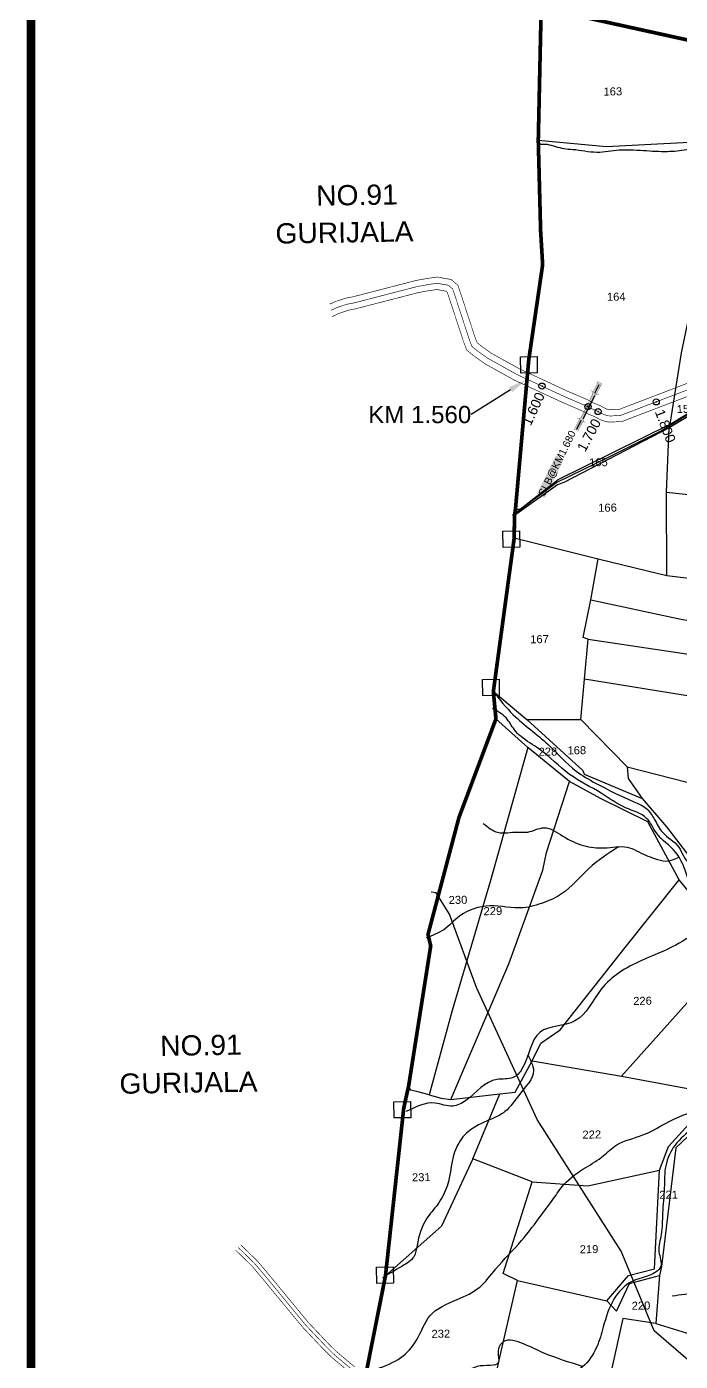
# Model space of a CAD drawing. Header units: inches. Extents: x 188249 to 207649, y 1614199 to 1620310.
# Drawn here: x 188249 to 189311, y 1616638 to 1618805 of the extents above; entities that cross this region are included whole.
import ezdxf
from ezdxf import colors
from ezdxf.entities.mleader import LeaderData, LeaderLine
from ezdxf.enums import TextEntityAlignment as Align
from ezdxf.math import Vec2, Vec3

# ---------------------------------------------------------------- set-up
doc = ezdxf.new("R2010")
doc.units = ezdxf.units.IN
doc.header["$LTSCALE"] = 15
doc.header["$MEASUREMENT"] = 0
doc.header["$PDMODE"] = 32
doc.header["$PDSIZE"] = 10
doc.linetypes.add('ACAD_ISO02W100', pattern=[15, 12, -3])
doc.linetypes.add('HIDDEN2', pattern=[0.1875, 0.125, -0.0625])
for name, color, linetype in [('BOUNDRY STONES', 240, 'Continuous'), ('CANAL1', 7, 'Continuous'), ('CHANAGE', 1, 'Continuous'), ('CS', 134, 'Continuous'), ('PAPER SIZE', 5, 'Continuous'), ('PLOTS', 7, 'Continuous'), ('PLOTS NO', 7, 'Continuous'), ('POINT', 2, 'Continuous'), ('ROADS', 1, 'Continuous'), ('STREAMS', 4, 'Continuous'), ('STRUCTURE', 5, 'Continuous'), ('TEXT', 1, 'Continuous'), ('VILLAGE BOUNDRY', 5, 'Continuous'), ('VILLAGE STONES', 240, 'Continuous')]:
    doc.layers.add(name, color=color, linetype=linetype)
doc.styles.get("Standard").update_dxf_attribs({"font": 'arial.ttf'})
doc.dimstyles.get("Standard").update_dxf_attribs({"dimtxt": 0.18, "dimasz": 0.18, "dimexe": 0.18, "dimexo": 0.0625, "dimgap": 0.09, "dimtad": 0, "dimtih": 1, "dimtoh": 1, "dimdec": 4, "dimzin": 0, "dimdsep": 46, "dimtxsty": 'Standard', "dimcen": 0.09, "dimadec": 0, "dimazin": 0, "dimtfac": 1, "dimtdec": 4, "dimtofl": 0, "dimtmove": 0, "dimatfit": 3, "dimfxl": 1, "dimtolj": 1, "dimtzin": 0, "dimarcsym": 0})

# ---------------------------------------------------------------- blocks, each defined once
blk = doc.blocks.new('SLB')
at = {"layer": 'STRUCTURE'}
h = blk.add_hatch(dxfattribs=at)
h.set_pattern_fill('DOTS', color=6, scale=20, angle=320.3722, style=0)
h.set_pattern_definition([(320.372247934, (-159.4327, -72.9564), (1.2786241598, 0.5641323054), [0, -1.25])])
h.paths.add_polyline_path([(769699.5, 1706871.1), (769699.5, 1706861.1), (769729.1, 1706861.1), (769732.1, 1706863.1), (769792.1, 1706863.1), (769795.1, 1706861.1), (769824.7, 1706861.1), (769824.7, 1706871.1), (769795.1, 1706871.1), (769792.1, 1706869.1), (769732.1, 1706869.1), (769729.1, 1706871.1)])
at = {"layer": 'STRUCTURE', "color": 6, "linetype": 'ACAD_ISO02W100', "ltscale": 0.5, "const_width": 0.5}
for points in [[(769699.5, 1706871.1), (769729.1, 1706871.1)], [(769699.5, 1706861.1), (769729.1, 1706861.1)], [(769795.1, 1706871.1), (769824.7, 1706871.1)], [(769795.1, 1706861.1), (769824.7, 1706861.1)]]:
    blk.add_lwpolyline(points, dxfattribs=at)
at = {"layer": 'STRUCTURE', "color": 6, "const_width": 0.628}
for points in [[(769726.1, 1706877.1), (769726.1, 1706873.1), (769732.1, 1706869.1), (769792.1, 1706869.1), (769798.1, 1706873.1), (769798.1, 1706877.1)], [(769726.1, 1706855.1), (769726.1, 1706859.1), (769732.1, 1706863.1), (769792.1, 1706863.1), (769798.1, 1706859.1), (769798.1, 1706855.1)]]:
    blk.add_lwpolyline(points, dxfattribs=at)
at = {"layer": 'STRUCTURE', "color": 6}
blk.add_lwpolyline([(769732.1, 1706863.1), (769792.1, 1706863.1)], dxfattribs=at)
blk.add_lwpolyline([(769732.1, 1706863.1), (769792.1, 1706863.1)], dxfattribs=at)
at = {"layer": 'STRUCTURE', "color": 0}
blk.add_circle((769762.1, 1706866.1), 1.24, dxfattribs=at)
for points in [[(769703.8, 1706866), (769726.7, 1706866)], [(769818.6, 1706865.8), (769795.7, 1706865.8)]]:
    blk.add_leader(points, dimstyle='Standard', override={"dimasz": 10, "dimgap": 0.09, "dimtad": 0}, dxfattribs=at)

msp = doc.modelspace()

# ---------------------------------------------------------------- linework, layer by layer
at = {"layer": 'BOUNDRY STONES'}
for points in [[(189051.1, 1618268.9), (189078.2, 1618269.4), (189078.6, 1618242.8), (189051.6, 1618242.4)], [(189022.5, 1617985.7), (189049.6, 1617986.2), (189050, 1617959.6), (189023, 1617959.2)], [(188989.4, 1617744.8), (189016.4, 1617745.3), (189016.9, 1617718.8), (188989.9, 1617718.3)], [(188845.4, 1617059.2), (188872.4, 1617059.6), (188872.9, 1617033.1), (188845.9, 1617032.7)], [(188817.4, 1616790.6), (188844.4, 1616791), (188844.8, 1616764.5), (188817.8, 1616764.1)]]:
    msp.add_lwpolyline(points, close=True, dxfattribs=at)
at = {"layer": 'CANAL1', "color": 200, "const_width": 1}
for points in [[(188741.5, 1618354.3), (188750.4, 1618358.5), (188767.2, 1618363.9), (188778.7, 1618366.1), (188882, 1618392.8), (188900.5, 1618396.1), (188916.5, 1618398.3), (188926.1, 1618396.4), (188938.3, 1618394.4), (188949.6, 1618385), (188955, 1618368.8), (188978.2, 1618298.1), (188980.7, 1618291.8), (188987, 1618286.6), (189003.9, 1618274.5), (189050, 1618249), (189127.1, 1618213.2), (189160.8, 1618198.8), (189168.1, 1618194.6), (189180.6, 1618189.5), (189190.6, 1618184.2), (189195.9, 1618182.9), (189198.9, 1618182.7), (189212.6, 1618183.6), (189217.3, 1618185.5), (189338.1, 1618231.7)], [(188745.2, 1618334), (188757.7, 1618339.8), (188772.2, 1618344.5), (188783.1, 1618346.6), (188886.3, 1618373.3), (188903.6, 1618376.3), (188915.9, 1618378), (188922.5, 1618376.7), (188929.7, 1618375.5), (188932.4, 1618373.3), (188936, 1618362.5), (188959.4, 1618291.4), (188963.9, 1618279.7), (188974.9, 1618270.7), (188993.2, 1618257.6), (189040.9, 1618231.1), (189119, 1618194.9), (189151.9, 1618180.8), (189159.4, 1618176.6), (189172.1, 1618171.4), (189183.4, 1618165.4), (189192.9, 1618163), (189199.1, 1618162.7), (189217.1, 1618163.9), (189224.5, 1618166.9), (189344, 1618212.5)], [(188588.2, 1616818.3), (188615.2, 1616792), (188633.4, 1616770.3), (188697.4, 1616692.9), (188730.7, 1616657.7), (188743.4, 1616645.1), (188773.9, 1616619.5)], [(188597.3, 1616826.2), (188624, 1616800.2), (188642.7, 1616778), (188706.4, 1616700.8), (188739.3, 1616666.1), (188751.5, 1616654), (188781.6, 1616628.6)]]:
    msp.add_lwpolyline(points, dxfattribs=at)
at = {"layer": 'CANAL1', "color": 1, "linetype": 'HIDDEN2', "ltscale": 4, "const_width": 1}
for points in [[(188743.3, 1618344.2), (188754, 1618349.1), (188769.7, 1618354.2), (188780.9, 1618356.3), (188884.2, 1618383), (188902, 1618386.2), (188916.2, 1618388.2), (188924.3, 1618386.6), (188934, 1618385), (188941, 1618379.1), (188945.5, 1618365.7), (188968.8, 1618294.8), (188972.3, 1618285.8), (188980.9, 1618278.6), (188998.6, 1618266.1), (189045.5, 1618240), (189123.1, 1618204), (189156.3, 1618189.8), (189163.8, 1618185.6), (189176.3, 1618180.5), (189187, 1618174.8), (189194.4, 1618172.9), (189199, 1618172.7), (189214.8, 1618173.8), (189220.9, 1618176.2), (189341.1, 1618222.1)], [(188592.8, 1616822.2), (188619.6, 1616796.1), (188638.1, 1616774.2), (188701.9, 1616696.8), (188735, 1616661.9), (188747.4, 1616649.5), (188777.7, 1616624)]]:
    msp.add_lwpolyline(points, dxfattribs=at)
at = {"layer": 'CS', "color": 3}
for p in [(189086.3, 1618221.1), (189177.4, 1618179.9), (189271.8, 1618195.6)]:
    msp.add_point(p, dxfattribs=at)
at = {"layer": 'PAPER SIZE', "color": 5, "const_width": 14.1}
msp.add_lwpolyline([(188255.8, 1619493.4), (192765.4, 1619493.4), (192765.4, 1614742.7), (188255.8, 1614742.7)], close=True, dxfattribs=at)
at = {"layer": 'PLOTS'}
for points in [[(190140.7, 1618666.1), (190102.6, 1618647.8), (189998, 1618605), (189953.4, 1618585.9), (189918, 1618549.1), (189836.8, 1618502.3), (189725.8, 1618449.7), (189656.4, 1618400.7), (189591.2, 1618340.5), (189571.7, 1618321.2), (189429, 1618234.5), (189292.9, 1618153.3), (189122.8, 1618065.2), (189111.3, 1618061.1), (189041.5, 1618011.2)], [(189043.1, 1618021.2), (189050.9, 1618021.5), (189112.3, 1618069.7), (189294.4, 1618159.5), (189433, 1618243), (189566.4, 1618327.2), (189649.8, 1618407.9), (189748.7, 1618480.4), (189911.3, 1618552.4), (189947.7, 1618589), (190060.4, 1618636.9), (190071, 1618665.3)], [(189289.3, 1617913.7), (189288.5, 1618048.3), (189292.9, 1618153.3), (189294.4, 1618159.5), (189312.7, 1618275.1), (189356.9, 1618483.9), (189368.8, 1618610.7), (189326.2, 1618616.5), (189191.3, 1618609.7), (189080.2, 1618620.2)], [(189041.1, 1617974.6), (189177.6, 1617940.5), (189257.8, 1617921), (189289.3, 1617913.7), (189459.5, 1617892.8), (189504.4, 1617889.2), (189514.1, 1617885.3), (189571.8, 1617880.6), (189602.8, 1618054.3), (189491.4, 1618091.8), (189408.6, 1618117.7), (189429, 1618234.5), (189679.7, 1618192.8), (189679.8, 1618185.9), (189663.1, 1618090.1), (189651.7, 1618031.6), (189602.8, 1618054.3)], [(189394.5, 1618037), (189288.5, 1618048.3)], [(189061.4, 1617679.7), (189149.3, 1617679.8), (189155.4, 1617745.5), (189161.5, 1617810.4), (189153.3, 1617812.7), (189165.7, 1617873.9), (189177.6, 1617940.5)], [(189165.7, 1617873.9), (189306.9, 1617843.6), (189348.5, 1617835.7), (189504.7, 1617825.3), (189514.1, 1617885.3)], [(189504.7, 1617825.3), (189495.2, 1617760.2), (189486.7, 1617691.5), (189292.1, 1617723.2), (189155.4, 1617745.5)], [(189161.5, 1617810.4), (189495.2, 1617760.2)], [(189007.2, 1617725.3), (189061.4, 1617679.7), (189152.6, 1617596.9), (189154.9, 1617590.8), (189248.9, 1617551.7), (189288.6, 1617505.3), (189337.5, 1617442.2), (189391.6, 1617382.8), (189435.7, 1617342), (189498.5, 1617314.2), (189526.1, 1617280.5), (189554.6, 1617212.4)], [(189419.4, 1617284.8), (189309.4, 1617419.4), (189258.1, 1617513.7), (189181.1, 1617551.4), (189131, 1617578.9), (189063.3, 1617634.6), (189011.4, 1617680.8)], [(189149.3, 1617679.8), (189224.6, 1617602.7), (189226.2, 1617584.2), (189248.9, 1617551.7)], [(189063.3, 1617634.6), (189002.8, 1617418.2), (188940.1, 1617207.3), (188903.1, 1617070.4), (188884.5, 1617075), (188872.9, 1617078), (188869.5, 1617084.6)], [(189224.6, 1617602.7), (189491.6, 1617534.8), (189572.5, 1617512.1), (189676.6, 1617465.3), (189683.7, 1617451.4), (189779.6, 1617558.8), (189798.8, 1617579.5)], [(188938, 1617062.5), (189032.2, 1617282.8), (189087.8, 1617435.3), (189093.3, 1617463.6), (189131, 1617578.9)], [(188903.1, 1617070.4), (188922.4, 1617064.9), (188938, 1617062.5), (189017.5, 1617071.7), (189042.5, 1617074.7), (189070.2, 1617125.6), (189084.3, 1617154.1), (189115.7, 1617175.6), (189221.5, 1617309.4), (189309.4, 1617419.4)], [(189419.4, 1617284.8), (189381.5, 1617286.5), (189215.6, 1617100.7)], [(189070.2, 1617125.6), (189215.6, 1617100.7), (189369.8, 1617071.7), (189503, 1617205.8)], [(189511.8, 1617195.4), (189384.8, 1617065.5), (189342, 1617020.3), (189303.7, 1616984.2), (189280.5, 1616791.8), (189277.4, 1616777.1), (189271.5, 1616699), (189405.1, 1616657.6), (189447.5, 1616658.3), (189470.8, 1616793.1), (189543.8, 1616969), (189601.9, 1617113.9)], [(188986.6, 1616500.7), (189016.7, 1616639.5), (189046.6, 1616768.6), (189023.1, 1616780.1), (189070, 1616929.3), (188973.9, 1616966.2), (189017.5, 1617071.7)], [(189070, 1616929.3), (189160.7, 1616922.7), (189277, 1616948.1), (189291.6, 1616986.3), (189369.8, 1617071.7)], [(188973.9, 1616966.2), (188923, 1616856.9), (188831.9, 1616776.5)], [(189046.6, 1616768.6), (189191.6, 1616735.7), (189226.8, 1616777.1), (189269, 1616787.7), (189277, 1616948.1)], [(189191.6, 1616735.7), (189207.5, 1616719.2), (189228.5, 1616764.2), (189277.4, 1616777.1)], [(189271.5, 1616699), (189217.6, 1616707.2), (189199.5, 1616626.3), (189195.2, 1616602.9)]]:
    msp.add_lwpolyline(points, dxfattribs=at)
at = {"layer": 'POINT'}
msp.add_point((189161, 1618188, 30), dxfattribs=at)
at = {"layer": 'ROADS'}
for points in [[(190350.7, 1618814), (190261.2, 1618749.1), (190200.8, 1618705.3), (190141.5, 1618676.4), (190082, 1618644.9), (190068.9, 1618638.1), (189947, 1618586.4), (189928.9, 1618565.3), (189914.7, 1618549.8), (189821.1, 1618506.4), (189745.5, 1618465.9), (189682.1, 1618424.4), (189642.4, 1618394.8), (189563.9, 1618319.7), (189494.3, 1618277.6), (189423.6, 1618234.3), (189343.4, 1618186.9), (189280.7, 1618148.6), (189194.9, 1618105.6), (189110.6, 1618064.8), (189038.4, 1618011)], [(189870.6, 1615567.3), (189882.8, 1615646.1), (189880.4, 1615673.6), (189875.6, 1615725), (189865.8, 1615762), (189792.1, 1615896.1), (189796.4, 1615930.9), (189762.6, 1615946.7), (189740.2, 1616004.4), (189585.1, 1616206.5), (189470.1, 1616458.2), (189393.8, 1616579.2), (189268.6, 1616686.9), (189215, 1616816.2), (189078.6, 1617030.3), (188979.7, 1617244.7), (188935.7, 1617363.6), (188914.5, 1617398.5), (188906.3, 1617399.4)]]:
    msp.add_lwpolyline(points, dxfattribs=at)
at = {"layer": 'STREAMS'}
for points in [[(189080.1, 1618614), (189094.5, 1618613.8), (189121.9, 1618606.8), (189136.1, 1618605.6), (189175.6, 1618601.2), (189211.7, 1618604.7), (189229.8, 1618605), (189251.3, 1618603.9), (189290.1, 1618602.3), (189321.1, 1618605.4), (189339.1, 1618608.7), (189369.4, 1618614), (189388.1, 1618620.9), (189431.7, 1618607.2), (189486, 1618602.9), (189519.4, 1618598.7), (189571, 1618582.6), (189625.2, 1618549.1), (189666.2, 1618528.4), (189697.4, 1618516.3), (189731.3, 1618503.6), (189761.3, 1618476.4), (189806.8, 1618497.1), (189831.4, 1618531.8)], [(189007.2, 1617725.3), (189039.6, 1617687.5), (189096.1, 1617639.4), (189141.8, 1617595.9), (189173.1, 1617576.6), (189235.3, 1617546.3), (189257.1, 1617534.1), (189269.2, 1617517.2), (189282, 1617496.6), (189308.4, 1617472.6), (189325.7, 1617447), (189337.5, 1617442.2), (189355.3, 1617410.1), (189380.6, 1617381.9), (189407.6, 1617362), (189432.3, 1617333.3), (189452.5, 1617319.8), (189482.1, 1617307.2), (189532.3, 1617309.9), (189579.9, 1617319.7), (189640.7, 1617309.7), (189675.8, 1617292.1), (189695, 1617287.6), (189688.1, 1617343.1), (189669.4, 1617377.8), (189654.4, 1617431.6), (189653.5, 1617446.7), (189663.4, 1617461.9)], [(189484.8, 1617257.8), (189466.7, 1617278.5), (189425.4, 1617311.8), (189395.6, 1617337.1), (189367.5, 1617367.2), (189332.6, 1617401.5), (189316.8, 1617440.4), (189303.2, 1617464.4), (189272.2, 1617495.6), (189256.3, 1617519.3), (189222.1, 1617536.5), (189182.6, 1617560), (189131.2, 1617590.7), (189081.1, 1617632.2), (189052.3, 1617652), (189041.4, 1617663.2), (189027.9, 1617682.3), (189005.6, 1617697.8)], [(188990.9, 1617510.8), (189014.2, 1617496.6), (189046.9, 1617497.1), (189063.1, 1617497.1), (189089.5, 1617504), (189120.2, 1617490.5), (189153.8, 1617475.2), (189187.3, 1617471.3), (189224.6, 1617472.4), (189254.9, 1617459.4), (189269.3, 1617454.1), (189288.1, 1617449.9), (189308.8, 1617456.4)], [(189210.6, 1617472.8), (189162.3, 1617437.7), (189118.2, 1617396.5), (189089.6, 1617382.7), (189055.4, 1617374.1), (189001.6, 1617377.1), (188952.2, 1617360.3), (188926.6, 1617338.5), (188898, 1617325.1)], [(189386.1, 1617348.7), (189349.9, 1617338.9), (189303.6, 1617313.4), (189247.1, 1617288.1), (189182.5, 1617241.8), (189139.7, 1617190.4), (189083.1, 1617172.1), (189053.7, 1617112.3), (189039.4, 1617098.3), (189012.9, 1617095.4), (188962.6, 1617061.3), (188941.1, 1617052), (188912.7, 1617056.9), (188865.5, 1617043)], [(188817.2, 1616624.9), (188856.8, 1616643.7), (188882.4, 1616671.8), (188904.2, 1616711.4), (188948.3, 1616737.9), (188985, 1616758.2), (189010.9, 1616787.2), (189053.1, 1616833.8), (189085.9, 1616876), (189105, 1616901.8), (189121.7, 1616924.6), (189157.6, 1616952.4), (189185.8, 1616971.2), (189207.7, 1616988.9), (189250, 1617005.1), (189309, 1617034.8), (189360.1, 1617053.1), (189428.8, 1617121.2), (189490.1, 1617185.6), (189509.2, 1617207.8)], [(189773.6, 1617145.6), (189756.8, 1617122), (189731.7, 1617094.7), (189705.4, 1617081), (189682.3, 1617046.5), (189642.5, 1617022.2), (189611.8, 1616990.7), (189566.4, 1616934.1), (189543.4, 1616917.5), (189506.2, 1616908.7), (189445.8, 1616824.8), (189435.4, 1616795.3), (189411.8, 1616764.6), (189376.6, 1616742.2), (189339.2, 1616746.1), (189297.9, 1616743.2)], [(189062.8, 1617135.3), (189072.4, 1617109.6), (189049.7, 1617071.1), (189026.1, 1617043.1), (189002, 1617030), (188966.2, 1617010.4), (188947.2, 1616985), (188931.9, 1616922), (188916.8, 1616892.8), (188898.8, 1616869.1), (188883.3, 1616825.8), (188878.3, 1616808), (188858.4, 1616791.8), (188827.2, 1616773.3)], [(189357.2, 1617051.8), (189331.3, 1617017.5), (189302.2, 1616988.3), (189287.3, 1616955.1), (189285, 1616919.3), (189282.1, 1616877.8), (189280, 1616843.7), (189276.3, 1616815.5), (189279.1, 1616791.4), (189260, 1616776.9), (189231.8, 1616766.8), (189203.1, 1616738.5), (189185.9, 1616693.5), (189175, 1616660.3), (189152.2, 1616628.6), (189109.8, 1616605.1), (189085.1, 1616583), (189074.6, 1616558.9), (189063, 1616541), (189047, 1616507.7), (189036, 1616479.1)], [(189152.1, 1616629.2), (189088.4, 1616651.5), (189056.2, 1616665.8), (189023.1, 1616669.2), (189014.8, 1616652.5), (189015.7, 1616636), (188981, 1616629.2), (188955.1, 1616608.2), (188919.1, 1616580.3), (188891.7, 1616545.6), (188879.6, 1616518.7), (188862.2, 1616500.7)]]:
    msp.add_spline(points, degree=3, dxfattribs=at)
at = {"layer": 'VILLAGE BOUNDRY', "const_width": 6}
for points in [[(188787.4, 1616553.1), (188831.9, 1616776.5), (188861.6, 1617048.9), (188869.5, 1617084.6), (188905.4, 1617312.1), (188901, 1617330.7), (188951.2, 1617520.4), (189011.4, 1617680.8), (189007.2, 1617725.3), (189041.1, 1617974.6), (189041.5, 1618011.2), (189043.1, 1618021.2), (189064.7, 1618263.6), (189087.3, 1618418.3), (189084, 1618473.4), (189080.2, 1618620.2), (189084.9, 1618835.5)], [(189084.9, 1618835.5), (189349.3, 1618777.4), (189599.9, 1618724.1), (189657.9, 1618711.1), (189682.3, 1618708), (189881.2, 1618690.7), (189944, 1618684.1), (189979.8, 1618811.6)]]:
    msp.add_lwpolyline(points, dxfattribs=at)

# ---------------------------------------------------------------- block references
at = {"layer": 'STRUCTURE', "color": 0, "xscale": 0.7, "yscale": 0.7, "zscale": 0.7, "rotation": 63.62683386065802}
msp.add_blockref('SLB', (1020253.4, 604684.8, 30), dxfattribs=at)

# ---------------------------------------------------------------- texts
at = {"layer": 'CHANAGE'}
for s, rotation, p in [('1.600', 65.1149, (189084.1, 1618209.6)), ('1.700', 61.9415, (189175.7, 1618166.3))]:
    msp.add_text(s, height=16, rotation=rotation, dxfattribs=at).set_placement(p, align=Align.MIDDLE_RIGHT)
msp.add_text('1.800', height=16, rotation=290.919, dxfattribs=at).set_placement((189276.8, 1618182.5), align=Align.MIDDLE_LEFT)
at = {"layer": 'PLOTS NO'}
for s, p in [('163', (189201.3, 1618699.7)), ('164', (189206.9, 1618366.4)), ('156', (189320.3, 1618184.2)), ('165', (189177.9, 1618097.5)), ('166', (189192.7, 1618023.8)), ('167', (189082.2, 1617810.2)), ('228', (189095.8, 1617627.6)), ('168', (189142.8, 1617629.8)), ('230', (188949.7, 1617386.9)), ('229', (189006.4, 1617368.7)), ('226', (189249.6, 1617223)), ('222', (189167.1, 1617005.9)), ('231', (188890.1, 1616936.6)), ('221', (189292, 1616908.2)), ('219', (189162.7, 1616819.7)), ('220', (189247.1, 1616728)), ('232', (188921.9, 1616682.4))]:
    msp.add_text(s, height=13, rotation=0.9469, dxfattribs=at).set_placement(p, align=Align.MIDDLE_CENTER)
at = {"layer": 'STRUCTURE', "color": 5, "insert": (189079.6, 1618046.8, 30), "char_height": 12, "width": 67.153, "attachment_point": 1, "rotation": 63.6268, "bg_fill": 1, "box_fill_scale": 1.1, "bg_fill_color": 7, "bg_fill_true_color": 16777215, "bg_fill_transparency": 0}
msp.add_mtext('SLB@KM1.680', dxfattribs=at)
at = {"layer": 'TEXT'}
for s, p in [('NO.91', (188719.5, 1618514)), ('GURIJALA', (188653.3, 1618452.5)), ('NO.91', (188466, 1617133.4)), ('GURIJALA', (188399.8, 1617071.9))]:
    msp.add_text(s, height=32.85, rotation=0.9469, dxfattribs=at).set_placement(p)

# ---------------------------------------------------------------- leaders
at = {"layer": 'VILLAGE STONES', "color": 1}
ml = msp.add_multileader_mtext('Standard', dxfattribs=at)
ml.set_content('KM 1.560', color=1)
ml.set_leader_properties()
ml.build(insert=Vec2(0, 0))
ml.multileader.update_dxf_attribs({"dogleg_length": 0.36, "arrow_head_size": 30})
ctx = ml.context
ctx.base_point, ctx.char_height, ctx.arrow_head_size, ctx.landing_gap_size, ctx.plane_origin = Vec3(188808.5, 1618174.8), 28, 30, 0.09, Vec3(188998.6, 1618324)
ctx.text_align_type = 2
notes = []
notes.append((ctx, [(1, (1, 1, 0), (188971.4, 1618174.8), (-1, 0), 1.396927018504357e-11, [(0, [(189060.4, 1618231.4)], 0, [])])]))
ctx.mtext.insert, ctx.mtext.width, ctx.mtext.alignment, ctx.mtext.flow_direction = Vec3(188971.3, 1618189), 165.835, 3, 5
for ctx, leaders in notes:
    for number, flags, end, landing, length, lines in leaders:
        leader = LeaderData()
        leader.index, (leader.has_last_leader_line, leader.has_dogleg_vector, leader.attachment_direction) = number, flags
        leader.last_leader_point, leader.dogleg_vector, leader.dogleg_length = Vec3(end), Vec3(landing), length
        for number, points, colour, breaks in lines:
            line = LeaderLine()
            line.index, line.vertices, line.color, line.breaks = number, Vec3.list(points), colors.encode_raw_color(colour), breaks
            leader.lines.append(line)
        ctx.leaders.append(leader)

doc.saveas('drawing.dxf')
